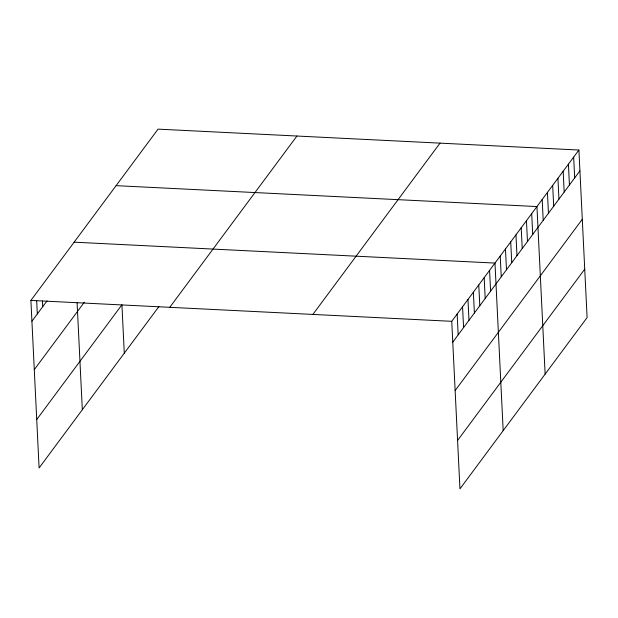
<?xml version="1.0" encoding="UTF-8"?>
<svg xmlns="http://www.w3.org/2000/svg" width="618" height="618" viewBox="0 0 618 618"><rect width="100%" height="100%" fill="white"/><g stroke="black" fill="none" stroke-linecap="round" stroke-linejoin="round"><path stroke-width="0.93" d="M158.903 306.567L39.096 467.965L30.9 300.418L158.053 129.131L578.904 150.035L587.1 317.582L459.946 488.869L451.75 321.321L578.904 150.035M31.92 321.229L47.053 300.842M34.284 369.649L84.334 302.225M36.725 419.545L121.924 304.782L124.288 353.202M169.78 307.316L296.934 136.03M312.87 314.423L440.024 143.137M452.77 342.133L579.923 170.846M455.134 390.561L582.295 219.266M457.575 440.449L584.728 269.162M116.091 185.655L536.942 206.559L545.138 374.106M74.129 242.179L494.979 263.083L503.176 430.638M30.9 300.418L451.75 321.321M573.659 157.103L574.678 177.914M568.413 164.164L569.433 184.975M563.168 171.232L564.188 192.043M557.923 178.301L558.942 199.112M552.677 185.361L553.697 206.173M547.432 192.43L548.452 213.241M542.187 199.498L543.207 220.309M531.696 213.627L532.716 234.438M526.451 220.688L527.471 241.499M521.206 227.756L522.225 248.567M515.96 234.825L516.98 255.636M510.715 241.885L511.735 262.696M505.47 248.954L506.49 269.765M500.225 256.022L501.244 276.833M489.58 270.367L490.599 291.178M484.172 277.644L485.192 298.455M478.772 284.921L479.792 305.732M473.365 292.206L474.385 313.017M467.965 299.483L468.977 320.294M462.558 306.76L463.577 327.571M457.158 314.044L458.17 334.856M77.103 302.866L82.325 409.726M42.449 300.989L42.727 306.667M36.671 300.703L37.319 313.944"/></g></svg>
